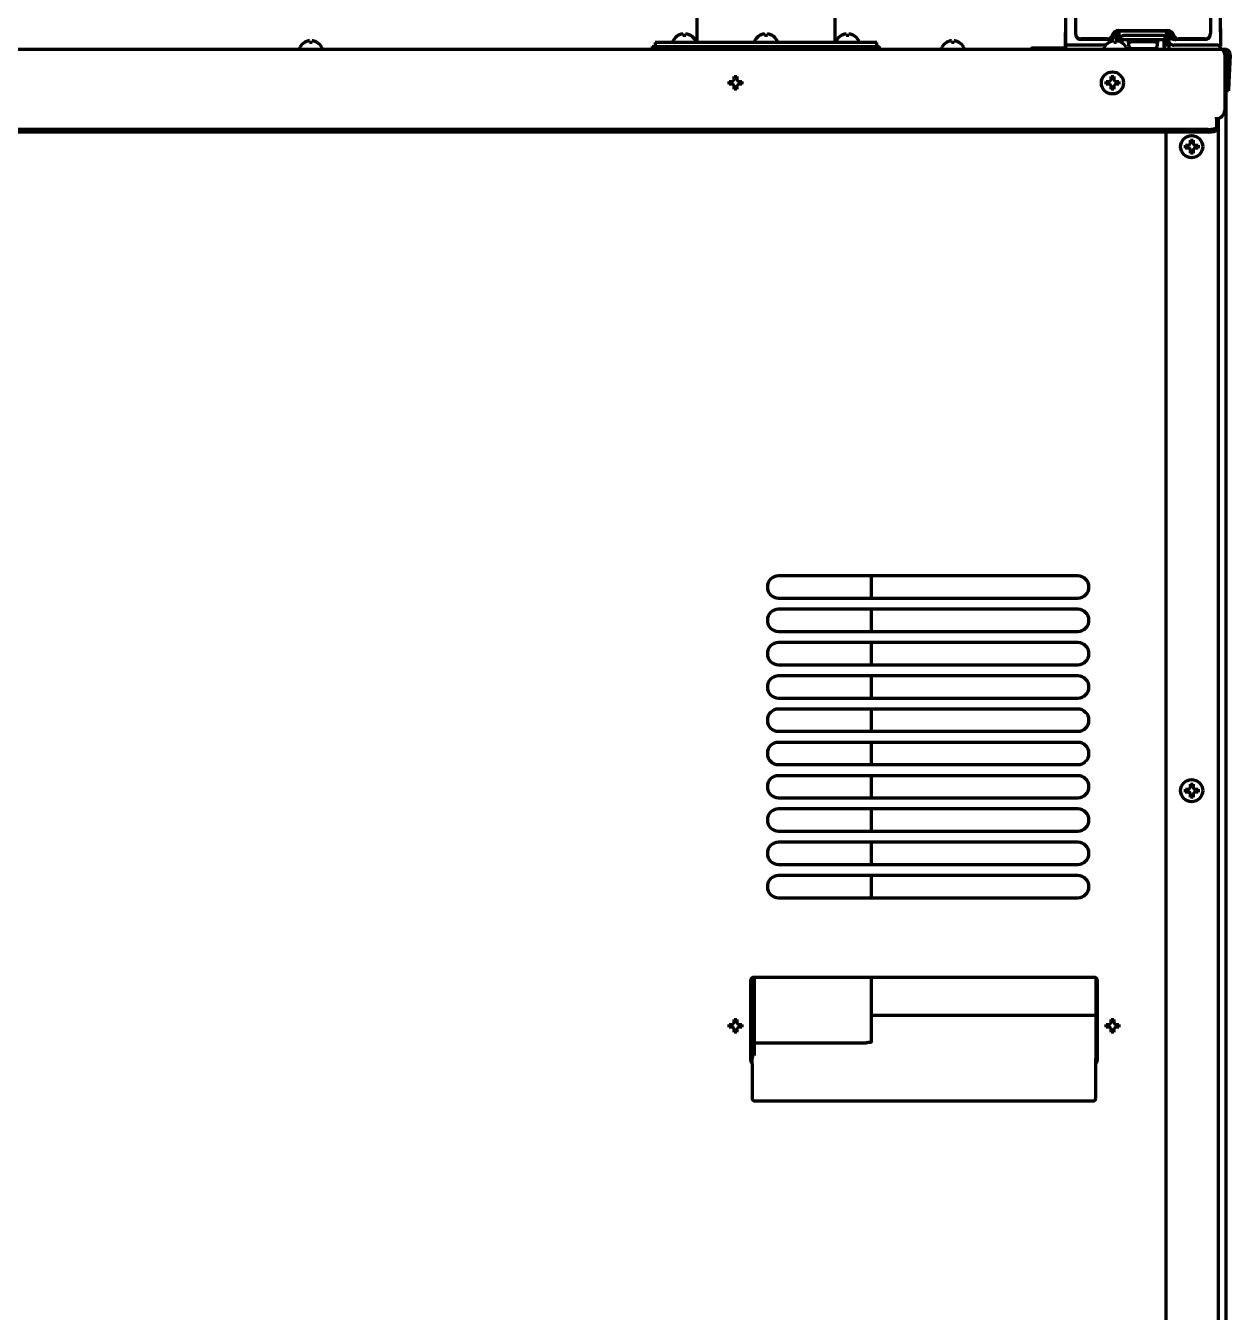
# Model space of a CAD drawing. Header units: inches. Extents: x -3055 to 7244, y 299 to 5591.
# Drawn here: x 6774.5 to 7209.1, y 3357.7 to 3821.6 of the extents above; entities that cross this region are included whole.
import ezdxf

# ---------------------------------------------------------------- set-up
doc = ezdxf.new("R2010")
doc.units = ezdxf.units.IN

msp = doc.modelspace()

# ---------------------------------------------------------------- linework, layer by layer
at = {"linetype": 'Continuous', "lineweight": 70}
for p, q in [((7016.57, 3838.22), (7016.57, 3815.62)), ((7066.57, 3815.62), (7066.57, 3838.22)), ((7149.57, 3814.62), (7150, 3839.35)), ((7153.2, 3839.12), (7153.2, 3818.87)), ((7201.95, 3839.12), (7201.95, 3818.87)), ((7205.14, 3839.35), (7205.57, 3814.62)), ((7009.83, 3818.07), (7009.83, 3818.1)), ((7014.43, 3818.1), (7014.43, 3818.07)), ((7039.27, 3818.07), (7039.27, 3818.1)), ((7043.87, 3818.1), (7043.87, 3818.07)), ((7068.72, 3818.07), (7068.72, 3818.1)), ((7073.32, 3818.1), (7073.32, 3818.07)), ((7149.57, 3820.62), (7149.57, 3819.55)), ((7149.57, 3819.55), (7149.57, 3815.7)), ((7168.14, 3816.12), (7168.14, 3818.8)), ((7168.82, 3819.87), (7186.32, 3819.87)), ((7169.02, 3817.09), (7169.02, 3819.33)), ((7170.75, 3819.62), (7169.45, 3819.62)), ((7184.56, 3819.62), (7170.75, 3819.62)), ((7184.4, 3818.12), (7170.75, 3818.12)), ((7171.91, 3819.87), (7171.94, 3819.62)), ((7183.23, 3819.87), (7183.21, 3819.62)), ((7185.7, 3819.62), (7184.56, 3819.62)), ((7186.12, 3817.1), (7186.12, 3819.33)), ((7187, 3815.62), (7187, 3818.8)), ((7205.57, 3819.55), (7205.57, 3815.7)), ((6873.37, 3813.72), (6873.37, 3813.52)), ((6875.07, 3815.57), (6875.07, 3815.6)), ((6879.67, 3815.6), (6879.67, 3815.57)), ((6881.37, 3813.52), (6881.37, 3813.72)), ((7000.57, 3814.12), (7082.57, 3814.12)), ((7000.57, 3814.12), (7000.57, 3813.12)), ((7081.57, 3815.62), (7001.57, 3815.62)), ((7001.57, 3815.62), (7001.57, 3814.12)), ((7008.13, 3816.22), (7008.13, 3816.02)), ((7016.13, 3816.02), (7016.13, 3816.22)), ((7037.57, 3816.22), (7037.57, 3816.02)), ((7045.57, 3816.02), (7045.57, 3816.22)), ((7067.02, 3816.22), (7067.02, 3816.02)), ((7075.02, 3816.02), (7075.02, 3816.22)), ((7081.57, 3814.12), (7081.57, 3815.62)), ((7082.57, 3813.12), (7082.57, 3814.12)), ((7104.97, 3813.72), (7104.97, 3813.52)), ((7106.67, 3815.57), (7106.67, 3815.6)), ((7111.27, 3815.6), (7111.27, 3815.57)), ((7112.97, 3813.52), (7112.97, 3813.72)), ((7137.62, 3813.63), (7137.37, 3813.38)), ((7147.37, 3813.38), (7137.37, 3813.38)), ((7137.37, 3813.38), (7137.37, 3813.12)), ((7137.62, 3813.63), (7149.71, 3813.63)), ((7149.92, 3813.38), (7147.37, 3813.38)), ((7149.57, 3814.64), (7149.57, 3814.63)), ((7150.57, 3814.62), (7149.57, 3814.62)), ((7149.58, 3814.11), (7149.57, 3814.62)), ((7164.12, 3814.62), (7150.57, 3814.62)), ((7154.57, 3816.97), (7154.57, 3816.82)), ((7154.57, 3816.82), (7154.59, 3816.74)), ((7164.76, 3816.87), (7155.2, 3816.87)), ((7165.57, 3816.62), (7155.27, 3816.62)), ((7163.57, 3813.72), (7163.57, 3813.52)), ((7165.27, 3815.57), (7165.27, 3815.6)), ((7168.6, 3816.4), (7168.44, 3816.13)), ((7169.1, 3816.62), (7170.59, 3816.62)), ((7169.87, 3815.6), (7169.87, 3815.57)), ((7170.04, 3815.63), (7170.07, 3816.62)), ((7170.59, 3816.62), (7184.54, 3816.62)), ((7171.57, 3813.52), (7171.57, 3813.72)), ((7172.25, 3816.62), (7172.29, 3816.29)), ((7172.33, 3815.87), (7172.29, 3816.29)), ((7172.45, 3814.8), (7172.33, 3815.87)), ((7172.33, 3815.87), (7173.34, 3815.87)), ((7172.5, 3814.27), (7172.45, 3814.8)), ((7181.81, 3815.87), (7173.34, 3815.87)), ((7173.5, 3813.37), (7181.65, 3813.37)), ((7181.81, 3815.87), (7182.81, 3815.87)), ((7182.7, 3814.8), (7182.64, 3814.27)), ((7182.81, 3815.87), (7182.7, 3814.8)), ((7182.86, 3816.29), (7182.81, 3815.87)), ((7182.89, 3816.62), (7182.86, 3816.29)), ((7184.54, 3816.62), (7186.05, 3816.62)), ((7185.07, 3816.62), (7185.16, 3814.09)), ((7187, 3815.62), (7186.57, 3816.36)), ((7187, 3814.11), (7187, 3815.62)), ((7204.57, 3814.62), (7188.73, 3814.62)), ((7199.88, 3816.62), (7189.57, 3816.62)), ((7199.95, 3816.87), (7190.39, 3816.87)), ((7200.56, 3816.74), (7200.57, 3816.82)), ((7200.57, 3816.82), (7200.57, 3816.97)), ((7204.57, 3814.62), (7205.57, 3814.62)), ((7205.57, 3814.62), (7205.56, 3814.11)), ((7205.57, 3814.62), (7205.57, 3814.64)), ((6317.07, 3813.12), (7206.07, 3813.12)), ((7206.07, 3813.12), (7207.07, 3813.12)), ((7207.07, 3811.12), (7207.07, 3791.12)), ((7207.57, 3810.02), (7207.07, 3810.02)), ((7208.07, 3811.07), (7207.55, 3801.17)), ((7207.57, 3801.55), (7207.57, 3810.02)), ((7209.07, 3811.02), (7208.55, 3801.12)), ((7028.27, 3801.02), (7028.27, 3801.52)), ((7028.27, 3800.52), (7028.27, 3801.02)), ((7032.87, 3801.52), (7032.87, 3801.02)), ((7032.87, 3801.02), (7032.87, 3800.52)), ((7164.27, 3801.02), (7164.27, 3801.52)), ((7164.27, 3800.52), (7164.27, 3801.02)), ((7168.87, 3801.52), (7168.87, 3801.02)), ((7168.87, 3801.02), (7168.87, 3800.52)), ((7207.4, 3798.18), (7207.55, 3801.17)), ((7208.55, 3801.12), (7208.39, 3798.12)), ((7208.39, 3798.12), (7207.4, 3798.18)), ((7207.57, 2146.62), (7207.57, 3798.15)), ((7204.07, 3788.62), (7204.09, 3788.62)), ((7204.07, 3788.62), (7204.07, 3787.66)), ((7204.07, 3787.66), (7204.07, 3785.02)), ((7204.09, 3788.12), (7204.09, 3788.62)), ((7204.77, 2487.22), (7204.77, 3788.2)), ((7201.07, 3784.24), (6322.07, 3784.24)), ((7201.07, 3783.28), (6322.07, 3783.28)), ((7185.87, 3783.27), (7185.87, 2485.22)), ((7204.07, 3785.02), (7204.07, 3784.05)), ((7192.87, 3778.02), (7192.87, 3778.52)), ((7192.87, 3777.52), (7192.87, 3778.02)), ((7197.47, 3778.52), (7197.47, 3778.02)), ((7197.47, 3778.02), (7197.47, 3777.52)), ((7154.07, 3623.22), (7046.07, 3623.22)), ((7079.57, 3623.22), (7079.57, 3615.22)), ((7046.07, 3615.22), (7154.07, 3615.22)), ((7154.07, 3611.22), (7046.07, 3611.22)), ((7079.57, 3611.22), (7079.57, 3603.22)), ((7046.07, 3603.22), (7154.07, 3603.22)), ((7154.07, 3599.22), (7046.07, 3599.22)), ((7079.57, 3599.22), (7079.57, 3591.22)), ((7046.07, 3591.22), (7154.07, 3591.22)), ((7154.07, 3587.22), (7046.07, 3587.22)), ((7079.57, 3587.22), (7079.57, 3579.22)), ((7046.07, 3579.22), (7154.07, 3579.22)), ((7154.07, 3575.22), (7046.07, 3575.22)), ((7079.57, 3575.22), (7079.57, 3567.22)), ((7046.07, 3567.22), (7154.07, 3567.22)), ((7154.07, 3563.22), (7046.07, 3563.22)), ((7079.57, 3563.22), (7079.57, 3555.22)), ((7046.07, 3555.22), (7154.07, 3555.22)), ((7154.07, 3551.22), (7046.07, 3551.22)), ((7079.57, 3551.22), (7079.57, 3543.22)), ((7192.87, 3545.82), (7192.87, 3546.32)), ((7192.87, 3545.32), (7192.87, 3545.82)), ((7197.47, 3546.32), (7197.47, 3545.82)), ((7197.47, 3545.82), (7197.47, 3545.32)), ((7046.07, 3543.22), (7154.07, 3543.22)), ((7154.07, 3539.22), (7046.07, 3539.22)), ((7079.57, 3539.22), (7079.57, 3531.22)), ((7046.07, 3531.22), (7154.07, 3531.22)), ((7154.07, 3527.22), (7046.07, 3527.22)), ((7079.57, 3527.22), (7079.57, 3519.22)), ((7046.07, 3519.22), (7154.07, 3519.22)), ((7154.07, 3515.22), (7046.07, 3515.22)), ((7079.57, 3515.22), (7079.57, 3507.22)), ((7046.07, 3507.22), (7154.07, 3507.22)), ((7036.07, 3448.47), (7036.07, 3477.47)), ((7036.57, 3478.34), (7036.57, 3451.37)), ((7036.57, 3478.34), (7036.57, 3449.67)), ((7160.07, 3478.47), (7037.07, 3478.47)), ((7037.37, 3478.48), (7037.37, 3451.37)), ((7079.57, 3478.48), (7079.57, 3455.11)), ((7160.57, 3478.34), (7160.57, 3449.67)), ((7161.07, 3477.47), (7161.07, 3448.47)), ((7028.27, 3461.02), (7028.27, 3461.52)), ((7028.27, 3460.52), (7028.27, 3461.02)), ((7032.87, 3461.52), (7032.87, 3461.02)), ((7032.87, 3461.02), (7032.87, 3460.52)), ((7160.57, 3464.8), (7079.57, 3464.8)), ((7164.27, 3461.02), (7164.27, 3461.52)), ((7164.27, 3460.52), (7164.27, 3461.02)), ((7168.87, 3461.52), (7168.87, 3461.02)), ((7168.87, 3461.02), (7168.87, 3460.52)), ((7037.37, 3451.37), (7037.37, 3450.37)), ((7038.37, 3454.94), (7077.77, 3454.94)), ((7036.17, 3447.78), (7036.55, 3448.15)), ((7036.27, 3447.88), (7036.57, 3448.18)), ((7036.57, 3450.37), (7037.37, 3450.37)), ((7036.57, 3449.66), (7036.57, 3449.23)), ((7036.57, 3447.33), (7036.57, 3449.23)), ((7036.57, 3447.33), (7036.57, 3434.95)), ((7160.57, 3449.66), (7160.57, 3449.23)), ((7160.57, 3447.33), (7160.57, 3449.23)), ((7160.88, 3447.88), (7160.57, 3448.18)), ((7160.57, 3434.95), (7160.57, 3447.33)), ((7160.97, 3447.78), (7160.6, 3448.15)), ((7036.57, 3434.92), (7036.57, 3434.95)), ((7037.57, 3433.95), (7159.57, 3433.95)), ((7037.57, 3433.92), (7159.57, 3433.92)), ((7160.57, 3434.92), (7160.57, 3434.95))]:
    msp.add_line(p, q, dxfattribs=at)
for centre in [(7166.57, 3801.02), (7195.17, 3778.02), (7195.17, 3545.82)]:
    msp.add_circle(centre, 4, dxfattribs=at)
for centre, radius, start, end in [((7012.33, 3814), 4.8, 121.3727, 149.6988), ((7011.93, 3814), 4.8, 30.3012, 58.6273), ((7041.77, 3814), 4.8, 121.3727, 149.6988), ((7041.37, 3814), 4.8, 30.3012, 58.6273), ((7071.22, 3814), 4.8, 121.3727, 149.6988), ((7070.82, 3814), 4.8, 30.3012, 58.6273), ((7155.2, 3818.87), 2, 180, 270), ((7155.27, 3818.62), 2, 192.2259, 270), ((7164.76, 3818.62), 1.75, 270, 342.8954), ((7168.82, 3817.37), 2.5, 90, 162.8954), ((7169.45, 3817.62), 2, 103.7837, 137.8423), ((7185.7, 3817.62), 2, 42.3075, 76.3195), ((7186.32, 3817.37), 2.5, 17.1046, 90), ((7190.39, 3818.62), 1.75, 197.1046, 270), ((7199.88, 3818.62), 2, 270, 347.7797), ((7199.95, 3818.87), 2, 270, 0), ((6873.77, 3813.72), 0.4, 149.6988, 180), ((6873.77, 3813.52), 0.4, 180, 270), ((6877.57, 3811.5), 4.8, 121.3727, 149.6988), ((6877.17, 3811.5), 4.8, 30.3012, 58.6273), ((6880.97, 3813.52), 0.4, 270, 0), ((6880.97, 3813.72), 0.4, 0, 30.3012), ((7008.53, 3816.22), 0.4, 149.6988, 180), ((7008.53, 3816.02), 0.4, 180, 270), ((7015.73, 3816.02), 0.4, 270, 0), ((7015.73, 3816.22), 0.4, 0, 30.3012), ((7037.97, 3816.22), 0.4, 149.6988, 180), ((7037.97, 3816.02), 0.4, 180, 270), ((7045.17, 3816.02), 0.4, 270, 0), ((7045.17, 3816.22), 0.4, 0, 30.3012), ((7067.42, 3816.22), 0.4, 149.6988, 180), ((7067.42, 3816.02), 0.4, 180, 270), ((7074.62, 3816.02), 0.4, 270, 0), ((7074.62, 3816.22), 0.4, 0, 30.3012), ((7105.37, 3813.72), 0.4, 149.6988, 180), ((7105.37, 3813.52), 0.4, 180, 270), ((7109.17, 3811.5), 4.8, 121.3727, 149.6988), ((7108.77, 3811.5), 4.8, 30.3012, 58.6273), ((7112.57, 3813.52), 0.4, 270, 0), ((7112.57, 3813.72), 0.4, 0, 30.3012), ((7150.58, 3814.12), 1, 181, 270), ((7163.97, 3813.72), 0.4, 149.6988, 180), ((7163.97, 3813.52), 0.4, 180, 270), ((7167.77, 3811.5), 4.8, 121.3727, 149.6988), ((7165.57, 3818.62), 2, 270, 292.0669), ((7167.37, 3811.5), 4.8, 30.3012, 58.6273), ((7171.17, 3813.52), 0.4, 270, 0), ((7171.17, 3813.72), 0.4, 0, 30.3012), ((7173.5, 3814.37), 1, 186, 270), ((7181.65, 3814.37), 1, 270, 354), ((7186.16, 3814.12), 1, 182, 270), ((7189.57, 3818.62), 2, 247.9466, 270), ((7204.56, 3814.12), 1, 270, 359), ((7207.07, 3811.12), 2, 357, 90), ((7207.07, 3811.12), 1, 357, 90), ((7205.57, 3810.02), 2, 0, 40.8291), ((7030.57, 3801.02), 2.25, 166.9613, 193.1119), ((7030.57, 3801.02), 2.25, 347.0512, 13.1175), ((7204.07, 3791.12), 3, 270.382, 0), ((7046.07, 3619.22), 4, 90, 270), ((7154.07, 3619.22), 4, 270, 90), ((7046.07, 3607.22), 4, 90, 270), ((7154.07, 3607.22), 4, 270, 90), ((7046.07, 3595.22), 4, 90, 270), ((7154.07, 3595.22), 4, 270, 90), ((7046.07, 3583.22), 4, 90, 270), ((7154.07, 3583.22), 4, 270, 90), ((7046.07, 3571.22), 4, 90, 270), ((7154.07, 3571.22), 4, 270, 90), ((7046.07, 3559.22), 4, 90, 270), ((7154.07, 3559.22), 4, 270, 90), ((7046.07, 3547.22), 4, 90, 270), ((7154.07, 3547.22), 4, 270, 90), ((7046.07, 3535.22), 4, 90, 270), ((7154.07, 3535.22), 4, 270, 90), ((7046.07, 3523.22), 4, 90, 270), ((7154.07, 3523.22), 4, 270, 90), ((7046.07, 3511.22), 4, 90, 270), ((7154.07, 3511.22), 4, 270, 90), ((7037.07, 3477.47), 1, 90, 180), ((7160.07, 3477.47), 1, 0, 90), ((7037.07, 3448.47), 1, 180, 239.9977), ((7160.07, 3448.47), 1, 299.9995, 0)]:
    msp.add_arc(centre, radius, start, end, dxfattribs=at)
for centre, major_axis, ratio, start_param, end_param in [((7168.15, 3818.8), (0.185, -0.168), 0.007352, 3.141576, 4.681335), ((7170.59, 1791.57), (0, 2026.55), 0.034938, 6.280908, 6.283124), ((7184.56, 1778.12), (0, 2040), 0.03488, 0.000319, 0.002246), ((7186.99, 3818.8), (-0.185, -0.168), 0.007441, 1.601874, 3.141609), ((7170.59, 1927.85), (2, 1892), 0.034873, 0.054023, 0.060475), ((7184.54, 1890.38), (-2.04, 1929.5), 0.034873, 6.222709, 6.229376), ((7188.57, 7875.5), (0, -4060.88), 0.017452, 6.261004, 6.285446), ((7201.07, 3785.02), (-3, 0), 0.258819, 1.570796, 3.141593), ((7201.07, 3784.05), (3, 0), 0.258819, 4.712389, 6.283185), ((7036.56, 3446.18), (0.01, 2), 0.083873, 0.008605, 0.147661), ((7160.58, 3446.18), (-0.01, 2), 0.083873, 6.135524, 6.27458), ((7037.57, 3434.95), (-1, 0), 0.999391, 0, 1.570796), ((7037.57, 3434.92), (1, 0), 0.999391, 3.141593, 4.712389), ((7159.57, 3434.95), (-1, 0), 0.999391, 1.570796, 3.141593), ((7159.57, 3434.92), (1, 0), 0.999391, 4.712389, 6.283185)]:
    msp.add_ellipse(centre, major_axis=major_axis, ratio=ratio, start_param=start_param, end_param=end_param, dxfattribs=at)
for points in [[(7011.13, 3818.62), (7011.07, 3818.61), (7010.97, 3818.58), (7010.8, 3818.52), (7010.65, 3818.47), (7010.49, 3818.41), (7010.34, 3818.34), (7010.18, 3818.27), (7010.02, 3818.18), (7009.89, 3818.11), (7009.83, 3818.07)], [(7011.63, 3818.62), (7011.6, 3818.62), (7011.55, 3818.63), (7011.48, 3818.63), (7011.41, 3818.64), (7011.34, 3818.64), (7011.27, 3818.63), (7011.2, 3818.63), (7011.15, 3818.62), (7011.13, 3818.62)], [(7012.63, 3818.07), (7012.46, 3818.09), (7012.13, 3818.11), (7011.79, 3818.09), (7011.63, 3818.07)], [(7013.13, 3818.62), (7013.1, 3818.62), (7013.06, 3818.63), (7012.99, 3818.63), (7012.91, 3818.64), (7012.84, 3818.64), (7012.77, 3818.63), (7012.7, 3818.63), (7012.65, 3818.62), (7012.63, 3818.62)], [(7012.63, 3818.62), (7012.63, 3818.61), (7012.63, 3818.58), (7012.63, 3818.52), (7012.63, 3818.47), (7012.63, 3818.41), (7012.63, 3818.34), (7012.63, 3818.27), (7012.63, 3818.18), (7012.63, 3818.11), (7012.63, 3818.07)], [(7040.57, 3818.62), (7040.52, 3818.61), (7040.41, 3818.58), (7040.25, 3818.52), (7040.09, 3818.47), (7039.93, 3818.41), (7039.78, 3818.34), (7039.63, 3818.27), (7039.46, 3818.18), (7039.34, 3818.11), (7039.27, 3818.07)], [(7041.07, 3818.62), (7041.05, 3818.62), (7041, 3818.63), (7040.92, 3818.63), (7040.85, 3818.64), (7040.78, 3818.64), (7040.71, 3818.63), (7040.64, 3818.63), (7040.6, 3818.62), (7040.57, 3818.62)], [(7042.07, 3818.07), (7041.91, 3818.09), (7041.57, 3818.11), (7041.24, 3818.09), (7041.07, 3818.07)], [(7042.57, 3818.62), (7042.55, 3818.62), (7042.5, 3818.63), (7042.43, 3818.63), (7042.36, 3818.64), (7042.29, 3818.64), (7042.22, 3818.63), (7042.14, 3818.63), (7042.1, 3818.62), (7042.07, 3818.62)], [(7042.07, 3818.62), (7042.07, 3818.61), (7042.07, 3818.58), (7042.07, 3818.52), (7042.07, 3818.47), (7042.07, 3818.41), (7042.07, 3818.34), (7042.07, 3818.27), (7042.07, 3818.18), (7042.07, 3818.11), (7042.07, 3818.07)], [(7070.02, 3818.62), (7069.96, 3818.61), (7069.86, 3818.58), (7069.69, 3818.52), (7069.54, 3818.47), (7069.38, 3818.41), (7069.23, 3818.34), (7069.07, 3818.27), (7068.91, 3818.18), (7068.78, 3818.11), (7068.72, 3818.07)], [(7070.52, 3818.62), (7070.49, 3818.62), (7070.44, 3818.63), (7070.37, 3818.63), (7070.3, 3818.64), (7070.23, 3818.64), (7070.16, 3818.63), (7070.09, 3818.63), (7070.04, 3818.62), (7070.02, 3818.62)], [(7071.52, 3818.07), (7071.35, 3818.09), (7071.02, 3818.11), (7070.68, 3818.09), (7070.52, 3818.07)], [(7072.02, 3818.62), (7071.99, 3818.62), (7071.95, 3818.63), (7071.88, 3818.63), (7071.8, 3818.64), (7071.73, 3818.64), (7071.66, 3818.63), (7071.59, 3818.63), (7071.54, 3818.62), (7071.52, 3818.62)], [(7071.52, 3818.62), (7071.52, 3818.61), (7071.52, 3818.58), (7071.52, 3818.52), (7071.52, 3818.47), (7071.52, 3818.41), (7071.52, 3818.34), (7071.52, 3818.27), (7071.52, 3818.18), (7071.52, 3818.11), (7071.52, 3818.07)], [(7169.45, 3819.62), (7169.37, 3819.62), (7169.21, 3819.61), (7169.05, 3819.59), (7168.97, 3819.57)], [(7186.17, 3819.57), (7186.1, 3819.59), (7185.94, 3819.61), (7185.78, 3819.62), (7185.7, 3819.62)], [(6876.37, 3816.12), (6876.32, 3816.11), (6876.21, 3816.08), (6876.05, 3816.02), (6875.89, 3815.97), (6875.73, 3815.91), (6875.58, 3815.84), (6875.43, 3815.77), (6875.26, 3815.68), (6875.14, 3815.61), (6875.07, 3815.57)], [(6876.87, 3816.12), (6876.85, 3816.12), (6876.8, 3816.13), (6876.72, 3816.13), (6876.65, 3816.14), (6876.58, 3816.14), (6876.51, 3816.13), (6876.44, 3816.13), (6876.4, 3816.12), (6876.37, 3816.12)], [(6877.87, 3815.57), (6877.71, 3815.59), (6877.37, 3815.61), (6877.04, 3815.59), (6876.87, 3815.57)], [(6878.37, 3816.12), (6878.35, 3816.12), (6878.3, 3816.13), (6878.23, 3816.13), (6878.16, 3816.14), (6878.09, 3816.14), (6878.02, 3816.13), (6877.94, 3816.13), (6877.9, 3816.12), (6877.87, 3816.12)], [(6877.87, 3816.12), (6877.87, 3816.11), (6877.87, 3816.08), (6877.87, 3816.02), (6877.87, 3815.97), (6877.87, 3815.91), (6877.87, 3815.84), (6877.87, 3815.77), (6877.87, 3815.68), (6877.87, 3815.61), (6877.87, 3815.57)], [(7107.97, 3816.12), (7107.92, 3816.11), (7107.81, 3816.08), (7107.65, 3816.02), (7107.49, 3815.97), (7107.33, 3815.91), (7107.18, 3815.84), (7107.03, 3815.77), (7106.86, 3815.68), (7106.74, 3815.61), (7106.67, 3815.57)], [(7108.47, 3816.12), (7108.45, 3816.12), (7108.4, 3816.13), (7108.32, 3816.13), (7108.25, 3816.14), (7108.18, 3816.14), (7108.11, 3816.13), (7108.04, 3816.13), (7108, 3816.12), (7107.97, 3816.12)], [(7109.47, 3815.57), (7109.31, 3815.59), (7108.97, 3815.61), (7108.64, 3815.59), (7108.47, 3815.57)], [(7109.97, 3816.12), (7109.95, 3816.12), (7109.9, 3816.13), (7109.83, 3816.13), (7109.76, 3816.14), (7109.69, 3816.14), (7109.62, 3816.13), (7109.54, 3816.13), (7109.5, 3816.12), (7109.47, 3816.12)], [(7109.47, 3816.12), (7109.47, 3816.11), (7109.47, 3816.08), (7109.47, 3816.02), (7109.47, 3815.97), (7109.47, 3815.91), (7109.47, 3815.84), (7109.47, 3815.77), (7109.47, 3815.68), (7109.47, 3815.61), (7109.47, 3815.57)], [(7166.57, 3816.12), (7166.52, 3816.11), (7166.41, 3816.08), (7166.25, 3816.02), (7166.09, 3815.97), (7165.93, 3815.91), (7165.78, 3815.84), (7165.63, 3815.77), (7165.46, 3815.68), (7165.34, 3815.61), (7165.27, 3815.57)], [(7167.07, 3816.12), (7167.05, 3816.12), (7167, 3816.13), (7166.92, 3816.13), (7166.85, 3816.14), (7166.78, 3816.14), (7166.71, 3816.13), (7166.64, 3816.13), (7166.6, 3816.12), (7166.57, 3816.12)], [(7168.07, 3815.57), (7167.91, 3815.59), (7167.57, 3815.61), (7167.24, 3815.59), (7167.07, 3815.57)], [(7168.57, 3816.12), (7168.55, 3816.12), (7168.5, 3816.13), (7168.43, 3816.13), (7168.36, 3816.14), (7168.29, 3816.14), (7168.22, 3816.13), (7168.14, 3816.13), (7168.1, 3816.12), (7168.07, 3816.12)], [(7168.07, 3816.12), (7168.07, 3816.11), (7168.07, 3816.08), (7168.07, 3816.02), (7168.07, 3815.97), (7168.07, 3815.91), (7168.07, 3815.84), (7168.07, 3815.77), (7168.07, 3815.68), (7168.07, 3815.61), (7168.07, 3815.57)], [(7186.13, 3814.11), (7186.28, 3814.86), (7186.42, 3815.61), (7186.57, 3816.36)], [(7206.07, 3813.12), (7206.1, 3813.12), (7206.14, 3813.12), (7206.21, 3813.08), (7206.27, 3813.03), (7206.34, 3812.95), (7206.41, 3812.86), (7206.47, 3812.74), (7206.54, 3812.61), (7206.61, 3812.46), (7206.67, 3812.3), (7206.74, 3812.13), (7206.81, 3811.94), (7206.87, 3811.74), (7206.94, 3811.54), (7207.01, 3811.33), (7207.05, 3811.19), (7207.07, 3811.12)], [(7029.57, 3800.52), (7029.52, 3800.52), (7029.41, 3800.52), (7029.25, 3800.52), (7029.09, 3800.52), (7028.93, 3800.52), (7028.78, 3800.52), (7028.63, 3800.52), (7028.46, 3800.52), (7028.34, 3800.52), (7028.27, 3800.52)], [(7029.57, 3801.52), (7029.6, 3801.55), (7029.64, 3801.59), (7029.72, 3801.67), (7029.79, 3801.74), (7029.86, 3801.81), (7029.93, 3801.88), (7030, 3801.95), (7030.05, 3802), (7030.07, 3802.02)], [(7030.07, 3800.02), (7030.05, 3800.05), (7030, 3800.1), (7029.92, 3800.17), (7029.85, 3800.25), (7029.78, 3800.32), (7029.71, 3800.39), (7029.64, 3800.45), (7029.6, 3800.5), (7029.57, 3800.52)], [(7030.07, 3802.02), (7030.07, 3802.08), (7030.07, 3802.19), (7030.07, 3802.35), (7030.07, 3802.51), (7030.07, 3802.66), (7030.07, 3802.81), (7030.07, 3802.97), (7030.07, 3803.14), (7030.07, 3803.26), (7030.07, 3803.32)], [(7030.07, 3803.32), (7030.24, 3803.32), (7030.57, 3803.32), (7030.91, 3803.32), (7031.07, 3803.32)], [(7031.07, 3802.02), (7031.1, 3802), (7031.15, 3801.95), (7031.22, 3801.87), (7031.3, 3801.8), (7031.37, 3801.73), (7031.44, 3801.66), (7031.5, 3801.59), (7031.55, 3801.55), (7031.57, 3801.52)], [(7031.57, 3800.52), (7031.55, 3800.5), (7031.5, 3800.45), (7031.43, 3800.38), (7031.36, 3800.31), (7031.29, 3800.24), (7031.22, 3800.17), (7031.14, 3800.09), (7031.1, 3800.05), (7031.07, 3800.02)], [(7031.07, 3800.02), (7031.07, 3799.97), (7031.07, 3799.86), (7031.07, 3799.7), (7031.07, 3799.54), (7031.07, 3799.39), (7031.07, 3799.23), (7031.07, 3799.08), (7031.07, 3798.91), (7031.07, 3798.79), (7031.07, 3798.72)], [(7031.57, 3801.52), (7031.63, 3801.52), (7031.74, 3801.52), (7031.9, 3801.52), (7032.06, 3801.52), (7032.21, 3801.52), (7032.36, 3801.52), (7032.52, 3801.52), (7032.69, 3801.52), (7032.81, 3801.52), (7032.87, 3801.52)], [(7165.57, 3800.52), (7165.52, 3800.52), (7165.41, 3800.52), (7165.25, 3800.52), (7165.09, 3800.52), (7164.93, 3800.52), (7164.78, 3800.52), (7164.63, 3800.52), (7164.46, 3800.52), (7164.34, 3800.52), (7164.27, 3800.52)], [(7165.57, 3801.52), (7165.6, 3801.55), (7165.64, 3801.59), (7165.72, 3801.67), (7165.79, 3801.74), (7165.86, 3801.81), (7165.93, 3801.88), (7166, 3801.95), (7166.05, 3802), (7166.07, 3802.02)], [(7166.07, 3800.02), (7166.05, 3800.05), (7166, 3800.1), (7165.92, 3800.17), (7165.85, 3800.25), (7165.78, 3800.32), (7165.71, 3800.39), (7165.64, 3800.45), (7165.6, 3800.5), (7165.57, 3800.52)], [(7166.07, 3802.02), (7166.07, 3802.08), (7166.07, 3802.19), (7166.07, 3802.35), (7166.07, 3802.51), (7166.07, 3802.66), (7166.07, 3802.81), (7166.07, 3802.97), (7166.07, 3803.14), (7166.07, 3803.26), (7166.07, 3803.32)], [(7166.07, 3803.32), (7166.24, 3803.32), (7166.57, 3803.32), (7166.91, 3803.32), (7167.07, 3803.32)], [(7167.07, 3802.02), (7167.1, 3802), (7167.15, 3801.95), (7167.22, 3801.87), (7167.3, 3801.8), (7167.37, 3801.73), (7167.44, 3801.66), (7167.5, 3801.59), (7167.55, 3801.55), (7167.57, 3801.52)], [(7167.57, 3800.52), (7167.55, 3800.5), (7167.5, 3800.45), (7167.43, 3800.38), (7167.36, 3800.31), (7167.29, 3800.24), (7167.22, 3800.17), (7167.14, 3800.09), (7167.1, 3800.05), (7167.07, 3800.02)], [(7167.07, 3800.02), (7167.07, 3799.97), (7167.07, 3799.86), (7167.07, 3799.7), (7167.07, 3799.54), (7167.07, 3799.39), (7167.07, 3799.23), (7167.07, 3799.08), (7167.07, 3798.91), (7167.07, 3798.79), (7167.07, 3798.72)], [(7167.57, 3801.52), (7167.63, 3801.52), (7167.74, 3801.52), (7167.9, 3801.52), (7168.06, 3801.52), (7168.21, 3801.52), (7168.36, 3801.52), (7168.52, 3801.52), (7168.69, 3801.52), (7168.81, 3801.52), (7168.87, 3801.52)], [(7031.07, 3798.72), (7030.91, 3798.72), (7030.57, 3798.72), (7030.24, 3798.72), (7030.07, 3798.72)], [(7167.07, 3798.72), (7166.91, 3798.72), (7166.57, 3798.72), (7166.24, 3798.72), (7166.07, 3798.72)], [(7194.17, 3777.52), (7194.12, 3777.52), (7194.01, 3777.52), (7193.85, 3777.52), (7193.69, 3777.52), (7193.53, 3777.52), (7193.38, 3777.52), (7193.23, 3777.52), (7193.06, 3777.52), (7192.94, 3777.52), (7192.87, 3777.52)], [(7194.17, 3778.52), (7194.2, 3778.55), (7194.24, 3778.59), (7194.32, 3778.67), (7194.39, 3778.74), (7194.46, 3778.81), (7194.53, 3778.88), (7194.6, 3778.95), (7194.65, 3779), (7194.67, 3779.02)], [(7194.67, 3777.02), (7194.65, 3777.05), (7194.6, 3777.1), (7194.52, 3777.17), (7194.45, 3777.25), (7194.38, 3777.32), (7194.31, 3777.39), (7194.24, 3777.45), (7194.2, 3777.5), (7194.17, 3777.52)], [(7194.67, 3779.02), (7194.67, 3779.08), (7194.67, 3779.19), (7194.67, 3779.35), (7194.67, 3779.51), (7194.67, 3779.66), (7194.67, 3779.81), (7194.67, 3779.97), (7194.67, 3780.14), (7194.67, 3780.26), (7194.67, 3780.32)], [(7194.67, 3780.32), (7194.84, 3780.32), (7195.17, 3780.32), (7195.51, 3780.32), (7195.67, 3780.32)], [(7195.67, 3779.02), (7195.7, 3779), (7195.75, 3778.95), (7195.82, 3778.87), (7195.9, 3778.8), (7195.97, 3778.73), (7196.04, 3778.66), (7196.1, 3778.59), (7196.15, 3778.55), (7196.17, 3778.52)], [(7196.17, 3777.52), (7196.15, 3777.5), (7196.1, 3777.45), (7196.03, 3777.38), (7195.96, 3777.31), (7195.89, 3777.24), (7195.82, 3777.17), (7195.74, 3777.09), (7195.7, 3777.05), (7195.67, 3777.02)], [(7195.67, 3777.02), (7195.67, 3776.97), (7195.67, 3776.86), (7195.67, 3776.7), (7195.67, 3776.54), (7195.67, 3776.39), (7195.67, 3776.23), (7195.67, 3776.08), (7195.67, 3775.91), (7195.67, 3775.79), (7195.67, 3775.72)], [(7196.17, 3778.52), (7196.23, 3778.52), (7196.34, 3778.52), (7196.5, 3778.52), (7196.66, 3778.52), (7196.81, 3778.52), (7196.96, 3778.52), (7197.12, 3778.52), (7197.29, 3778.52), (7197.41, 3778.52), (7197.47, 3778.52)], [(7195.67, 3775.72), (7195.51, 3775.72), (7195.17, 3775.72), (7194.84, 3775.72), (7194.67, 3775.72)], [(7194.17, 3545.32), (7194.12, 3545.32), (7194.01, 3545.32), (7193.85, 3545.32), (7193.69, 3545.32), (7193.53, 3545.32), (7193.38, 3545.32), (7193.23, 3545.32), (7193.06, 3545.32), (7192.94, 3545.32), (7192.87, 3545.32)], [(7194.17, 3546.32), (7194.2, 3546.35), (7194.24, 3546.39), (7194.32, 3546.47), (7194.39, 3546.54), (7194.46, 3546.61), (7194.53, 3546.68), (7194.6, 3546.75), (7194.65, 3546.8), (7194.67, 3546.82)], [(7194.67, 3544.82), (7194.65, 3544.85), (7194.6, 3544.9), (7194.52, 3544.97), (7194.45, 3545.05), (7194.38, 3545.12), (7194.31, 3545.19), (7194.24, 3545.25), (7194.2, 3545.3), (7194.17, 3545.32)], [(7194.67, 3546.82), (7194.67, 3546.88), (7194.67, 3546.99), (7194.67, 3547.15), (7194.67, 3547.31), (7194.67, 3547.46), (7194.67, 3547.61), (7194.67, 3547.77), (7194.67, 3547.94), (7194.67, 3548.06), (7194.67, 3548.12)], [(7194.67, 3548.12), (7194.84, 3548.12), (7195.17, 3548.12), (7195.51, 3548.12), (7195.67, 3548.12)], [(7195.67, 3546.82), (7195.7, 3546.8), (7195.75, 3546.75), (7195.82, 3546.67), (7195.9, 3546.6), (7195.97, 3546.53), (7196.04, 3546.46), (7196.1, 3546.39), (7196.15, 3546.35), (7196.17, 3546.32)], [(7196.17, 3545.32), (7196.15, 3545.3), (7196.1, 3545.25), (7196.03, 3545.18), (7195.96, 3545.11), (7195.89, 3545.04), (7195.82, 3544.97), (7195.74, 3544.89), (7195.7, 3544.85), (7195.67, 3544.82)], [(7195.67, 3544.82), (7195.67, 3544.77), (7195.67, 3544.66), (7195.67, 3544.5), (7195.67, 3544.34), (7195.67, 3544.19), (7195.67, 3544.03), (7195.67, 3543.88), (7195.67, 3543.71), (7195.67, 3543.59), (7195.67, 3543.52)], [(7196.17, 3546.32), (7196.23, 3546.32), (7196.34, 3546.32), (7196.5, 3546.32), (7196.66, 3546.32), (7196.81, 3546.32), (7196.96, 3546.32), (7197.12, 3546.32), (7197.29, 3546.32), (7197.41, 3546.32), (7197.47, 3546.32)], [(7195.67, 3543.52), (7195.51, 3543.52), (7195.17, 3543.52), (7194.84, 3543.52), (7194.67, 3543.52)], [(7029.57, 3461.52), (7029.6, 3461.55), (7029.64, 3461.59), (7029.72, 3461.67), (7029.79, 3461.74), (7029.86, 3461.81), (7029.93, 3461.88), (7030, 3461.95), (7030.05, 3462), (7030.07, 3462.02)], [(7030.07, 3462.02), (7030.07, 3462.08), (7030.07, 3462.19), (7030.07, 3462.35), (7030.07, 3462.51), (7030.07, 3462.66), (7030.07, 3462.81), (7030.07, 3462.97), (7030.07, 3463.14), (7030.07, 3463.26), (7030.07, 3463.32)], [(7030.07, 3463.32), (7030.24, 3463.32), (7030.57, 3463.32), (7030.91, 3463.32), (7031.07, 3463.32)], [(7031.07, 3462.02), (7031.1, 3462), (7031.15, 3461.95), (7031.22, 3461.87), (7031.3, 3461.8), (7031.37, 3461.73), (7031.44, 3461.66), (7031.5, 3461.59), (7031.55, 3461.55), (7031.57, 3461.52)], [(7031.57, 3461.52), (7031.63, 3461.52), (7031.74, 3461.52), (7031.9, 3461.52), (7032.06, 3461.52), (7032.21, 3461.52), (7032.36, 3461.52), (7032.52, 3461.52), (7032.69, 3461.52), (7032.81, 3461.52), (7032.87, 3461.52)], [(7165.57, 3461.52), (7165.6, 3461.55), (7165.64, 3461.59), (7165.72, 3461.67), (7165.79, 3461.74), (7165.86, 3461.81), (7165.93, 3461.88), (7166, 3461.95), (7166.05, 3462), (7166.07, 3462.02)], [(7166.07, 3462.02), (7166.07, 3462.08), (7166.07, 3462.19), (7166.07, 3462.35), (7166.07, 3462.51), (7166.07, 3462.66), (7166.07, 3462.81), (7166.07, 3462.97), (7166.07, 3463.14), (7166.07, 3463.26), (7166.07, 3463.32)], [(7166.07, 3463.32), (7166.24, 3463.32), (7166.57, 3463.32), (7166.91, 3463.32), (7167.07, 3463.32)], [(7167.07, 3462.02), (7167.1, 3462), (7167.15, 3461.95), (7167.22, 3461.87), (7167.3, 3461.8), (7167.37, 3461.73), (7167.44, 3461.66), (7167.5, 3461.59), (7167.55, 3461.55), (7167.57, 3461.52)], [(7167.57, 3461.52), (7167.63, 3461.52), (7167.74, 3461.52), (7167.9, 3461.52), (7168.06, 3461.52), (7168.21, 3461.52), (7168.36, 3461.52), (7168.52, 3461.52), (7168.69, 3461.52), (7168.81, 3461.52), (7168.87, 3461.52)], [(7029.57, 3460.52), (7029.52, 3460.52), (7029.41, 3460.52), (7029.25, 3460.52), (7029.09, 3460.52), (7028.93, 3460.52), (7028.78, 3460.52), (7028.63, 3460.52), (7028.46, 3460.52), (7028.34, 3460.52), (7028.27, 3460.52)], [(7030.07, 3460.02), (7030.05, 3460.05), (7030, 3460.1), (7029.92, 3460.17), (7029.85, 3460.25), (7029.78, 3460.32), (7029.71, 3460.39), (7029.64, 3460.45), (7029.6, 3460.5), (7029.57, 3460.52)], [(7031.07, 3458.72), (7030.91, 3458.72), (7030.57, 3458.72), (7030.24, 3458.72), (7030.07, 3458.72)], [(7031.57, 3460.52), (7031.55, 3460.5), (7031.5, 3460.45), (7031.43, 3460.38), (7031.36, 3460.31), (7031.29, 3460.24), (7031.22, 3460.17), (7031.14, 3460.09), (7031.1, 3460.05), (7031.07, 3460.02)], [(7031.07, 3460.02), (7031.07, 3459.97), (7031.07, 3459.86), (7031.07, 3459.7), (7031.07, 3459.54), (7031.07, 3459.39), (7031.07, 3459.23), (7031.07, 3459.08), (7031.07, 3458.91), (7031.07, 3458.79), (7031.07, 3458.72)], [(7165.57, 3460.52), (7165.52, 3460.52), (7165.41, 3460.52), (7165.25, 3460.52), (7165.09, 3460.52), (7164.93, 3460.52), (7164.78, 3460.52), (7164.63, 3460.52), (7164.46, 3460.52), (7164.34, 3460.52), (7164.27, 3460.52)], [(7166.07, 3460.02), (7166.05, 3460.05), (7166, 3460.1), (7165.92, 3460.17), (7165.85, 3460.25), (7165.78, 3460.32), (7165.71, 3460.39), (7165.64, 3460.45), (7165.6, 3460.5), (7165.57, 3460.52)], [(7167.07, 3458.72), (7166.91, 3458.72), (7166.57, 3458.72), (7166.24, 3458.72), (7166.07, 3458.72)], [(7167.57, 3460.52), (7167.55, 3460.5), (7167.5, 3460.45), (7167.43, 3460.38), (7167.36, 3460.31), (7167.29, 3460.24), (7167.22, 3460.17), (7167.14, 3460.09), (7167.1, 3460.05), (7167.07, 3460.02)], [(7167.07, 3460.02), (7167.07, 3459.97), (7167.07, 3459.86), (7167.07, 3459.7), (7167.07, 3459.54), (7167.07, 3459.39), (7167.07, 3459.23), (7167.07, 3459.08), (7167.07, 3458.91), (7167.07, 3458.79), (7167.07, 3458.72)], [(7079.57, 3455.11), (7079.57, 3455.11), (7079.57, 3455.1), (7079.56, 3455.09), (7079.54, 3455.08), (7079.51, 3455.07), (7079.48, 3455.06), (7079.43, 3455.04), (7079.39, 3455.03), (7079.33, 3455.02), (7079.27, 3455.01), (7079.2, 3455), (7079.12, 3455), (7079.04, 3454.99), (7078.95, 3454.98), (7078.86, 3454.97), (7078.77, 3454.97), (7078.67, 3454.96), (7078.56, 3454.95), (7078.46, 3454.95), (7078.35, 3454.95), (7078.24, 3454.94), (7078.12, 3454.94), (7078.01, 3454.94), (7077.89, 3454.94), (7077.81, 3454.94), (7077.77, 3454.94)], [(7036.55, 3448.16), (7036.55, 3448.16), (7036.55, 3448.16), (7036.55, 3448.15)], [(7160.59, 3448.16), (7160.6, 3448.16), (7160.6, 3448.16), (7160.6, 3448.15)]]:
    msp.add_open_spline(points, degree=3, dxfattribs=at)
for points, knots in [([(7011.63, 3818.07), (7011.63, 3818.19), (7011.63, 3818.3), (7011.63, 3818.44), (7011.63, 3818.48), (7011.63, 3818.56), (7011.63, 3818.59), (7011.63, 3818.62)], [0, 0, 0, 0, 0.5, 0.5, 0.75, 0.75, 1, 1, 1, 1]), ([(7014.43, 3818.07), (7014.23, 3818.19), (7014.02, 3818.3), (7013.69, 3818.44), (7013.58, 3818.48), (7013.36, 3818.56), (7013.24, 3818.59), (7013.13, 3818.62)], [0, 0, 0, 0, 0.5, 0.5, 0.75, 0.75, 1, 1, 1, 1]), ([(7041.07, 3818.07), (7041.07, 3818.19), (7041.07, 3818.3), (7041.07, 3818.44), (7041.07, 3818.48), (7041.07, 3818.56), (7041.07, 3818.59), (7041.07, 3818.62)], [0, 0, 0, 0, 0.5, 0.5, 0.75, 0.75, 1, 1, 1, 1]), ([(7043.87, 3818.07), (7043.67, 3818.19), (7043.46, 3818.3), (7043.14, 3818.44), (7043.03, 3818.48), (7042.8, 3818.56), (7042.69, 3818.59), (7042.57, 3818.62)], [0, 0, 0, 0, 0.5, 0.5, 0.75, 0.75, 1, 1, 1, 1]), ([(7070.52, 3818.07), (7070.52, 3818.19), (7070.52, 3818.3), (7070.52, 3818.44), (7070.52, 3818.48), (7070.52, 3818.56), (7070.52, 3818.59), (7070.52, 3818.62)], [0, 0, 0, 0, 0.5, 0.5, 0.75, 0.75, 1, 1, 1, 1]), ([(7073.32, 3818.07), (7073.12, 3818.19), (7072.91, 3818.3), (7072.58, 3818.44), (7072.47, 3818.48), (7072.25, 3818.56), (7072.13, 3818.59), (7072.02, 3818.62)], [0, 0, 0, 0, 0.5, 0.5, 0.75, 0.75, 1, 1, 1, 1]), ([(7167.51, 3818.12), (7167.49, 3818.05), (7167.47, 3817.97), (7167.41, 3817.83), (7167.38, 3817.76), (7167.32, 3817.66), (7167.3, 3817.61), (7167.26, 3817.56), (7167.24, 3817.52), (7167.23, 3817.51), (7167.18, 3817.43), (7167.08, 3817.3), (7166.97, 3817.19), (7166.89, 3817.11), (7166.86, 3817.09), (7166.8, 3817.04), (7166.77, 3817.02), (7166.67, 3816.95), (7166.54, 3816.87), (7166.4, 3816.8), (7166.32, 3816.77)], [0, 0, 0, 0, 0.125, 0.125, 0.25, 0.25, 0.3125, 0.34375, 0.34375, 0.375, 0.375, 0.5, 0.625, 0.625, 0.6875, 0.6875, 0.75, 0.75, 0.875, 1, 1, 1, 1]), ([(7167.96, 3818.97), (7167.91, 3818.91), (7167.86, 3818.84), (7167.77, 3818.71), (7167.72, 3818.64), (7167.67, 3818.54), (7167.65, 3818.5), (7167.62, 3818.43), (7167.6, 3818.39), (7167.55, 3818.28), (7167.53, 3818.2), (7167.51, 3818.12)], [0, 0, 0, 0, 0.25, 0.25, 0.5, 0.5, 0.625, 0.625, 0.75, 0.75, 1, 1, 1, 1]), ([(7169.02, 3819.33), (7169.02, 3819.34), (7169.01, 3819.36), (7169.01, 3819.38), (7169.01, 3819.39), (7169, 3819.4), (7169, 3819.41), (7169, 3819.43), (7168.99, 3819.45), (7168.99, 3819.47), (7168.99, 3819.48), (7168.98, 3819.51), (7168.98, 3819.52), (7168.98, 3819.53), (7168.97, 3819.53), (7168.97, 3819.54), (7168.97, 3819.54), (7168.97, 3819.55), (7168.97, 3819.56), (7168.97, 3819.56), (7168.97, 3819.57), (7168.97, 3819.57)], [0, 0, 0, 0, 0.125, 0.125, 0.1875, 0.1875, 0.25, 0.25, 0.375, 0.375, 0.5, 0.5, 0.625, 0.625, 0.6875, 0.6875, 0.75, 0.75, 0.875, 0.875, 1, 1, 1, 1]), ([(7169.02, 3817.09), (7169.05, 3817.13), (7169.07, 3817.16), (7169.12, 3817.22), (7169.15, 3817.25), (7169.23, 3817.35), (7169.28, 3817.41), (7169.39, 3817.52), (7169.45, 3817.58), (7169.57, 3817.69), (7169.63, 3817.74), (7169.71, 3817.8), (7169.73, 3817.81), (7169.76, 3817.84), (7169.78, 3817.85), (7169.83, 3817.88), (7169.86, 3817.9), (7169.97, 3817.96), (7170.04, 3818), (7170.13, 3818.04), (7170.15, 3818.04), (7170.19, 3818.06), (7170.21, 3818.06), (7170.27, 3818.08), (7170.31, 3818.09), (7170.43, 3818.12), (7170.51, 3818.12), (7170.59, 3818.12)], [0, 0, 0, 0, 0.0625, 0.0625, 0.125, 0.125, 0.25, 0.25, 0.375, 0.375, 0.5, 0.5, 0.53125, 0.53125, 0.5625, 0.5625, 0.625, 0.625, 0.75, 0.75, 0.78125, 0.78125, 0.8125, 0.8125, 0.875, 0.875, 1, 1, 1, 1]), ([(7186.12, 3817.1), (7186.1, 3817.13), (7186.07, 3817.16), (7186.02, 3817.22), (7185.99, 3817.26), (7185.91, 3817.35), (7185.86, 3817.41), (7185.75, 3817.53), (7185.69, 3817.58), (7185.57, 3817.69), (7185.51, 3817.74), (7185.42, 3817.8), (7185.41, 3817.82), (7185.37, 3817.84), (7185.36, 3817.85), (7185.31, 3817.88), (7185.27, 3817.91), (7185.16, 3817.97), (7185.09, 3818), (7185, 3818.04), (7184.98, 3818.05), (7184.94, 3818.06), (7184.92, 3818.07), (7184.86, 3818.08), (7184.82, 3818.09), (7184.7, 3818.12), (7184.62, 3818.12), (7184.54, 3818.12)], [0, 0, 0, 0, 0.0625, 0.0625, 0.125, 0.125, 0.25, 0.25, 0.375, 0.375, 0.5, 0.5, 0.53125, 0.53125, 0.5625, 0.5625, 0.625, 0.625, 0.75, 0.75, 0.78125, 0.78125, 0.8125, 0.8125, 0.875, 0.875, 1, 1, 1, 1]), ([(7186.12, 3819.33), (7186.12, 3819.34), (7186.13, 3819.36), (7186.13, 3819.38), (7186.14, 3819.39), (7186.14, 3819.4), (7186.14, 3819.41), (7186.15, 3819.43), (7186.15, 3819.45), (7186.15, 3819.47), (7186.16, 3819.49), (7186.16, 3819.51), (7186.16, 3819.52), (7186.17, 3819.53), (7186.17, 3819.53), (7186.17, 3819.54), (7186.17, 3819.55), (7186.17, 3819.55), (7186.17, 3819.56), (7186.17, 3819.57), (7186.17, 3819.57), (7186.17, 3819.57)], [0, 0, 0, 0, 0.125, 0.125, 0.1875, 0.1875, 0.25, 0.25, 0.375, 0.375, 0.5, 0.5, 0.625, 0.625, 0.6875, 0.6875, 0.75, 0.75, 0.875, 0.875, 1, 1, 1, 1]), ([(7187.64, 3818.12), (7187.62, 3818.2), (7187.59, 3818.28), (7187.53, 3818.43), (7187.5, 3818.5), (7187.44, 3818.61), (7187.42, 3818.64), (7187.38, 3818.71), (7187.36, 3818.75), (7187.28, 3818.85), (7187.23, 3818.91), (7187.18, 3818.97)], [0, 0, 0, 0, 0.25, 0.25, 0.5, 0.5, 0.625, 0.625, 0.75, 0.75, 1, 1, 1, 1]), ([(7188.73, 3816.54), (7188.65, 3816.58), (7188.57, 3816.61), (7188.41, 3816.7), (7188.34, 3816.74), (7188.24, 3816.82), (7188.18, 3816.86), (7188.13, 3816.9), (7188.1, 3816.93), (7188.08, 3816.94), (7188, 3817.02), (7187.88, 3817.14), (7187.77, 3817.28), (7187.7, 3817.39), (7187.67, 3817.42), (7187.63, 3817.5), (7187.61, 3817.54), (7187.55, 3817.65), (7187.47, 3817.81), (7187.42, 3817.98), (7187.4, 3818.07)], [0, 0, 0, 0, 0.125, 0.125, 0.25, 0.25, 0.3125, 0.34375, 0.34375, 0.375, 0.375, 0.5, 0.625, 0.625, 0.6875, 0.6875, 0.75, 0.75, 0.875, 1, 1, 1, 1]), ([(7188.82, 3816.77), (7188.75, 3816.8), (7188.68, 3816.83), (7188.54, 3816.91), (7188.48, 3816.95), (7188.38, 3817.02), (7188.34, 3817.05), (7188.29, 3817.09), (7188.26, 3817.11), (7188.25, 3817.13), (7188.17, 3817.19), (7188.07, 3817.3), (7187.97, 3817.42), (7187.9, 3817.52), (7187.88, 3817.55), (7187.84, 3817.62), (7187.82, 3817.65), (7187.77, 3817.76), (7187.7, 3817.9), (7187.66, 3818.05), (7187.64, 3818.12)], [0, 0, 0, 0, 0.125, 0.125, 0.25, 0.25, 0.3125, 0.34375, 0.34375, 0.375, 0.375, 0.5, 0.625, 0.625, 0.6875, 0.6875, 0.75, 0.75, 0.875, 1, 1, 1, 1]), ([(7205.57, 3820.62), (7205.57, 3820.63), (7205.57, 3820.61), (7205.57, 3820.51), (7205.57, 3820.44), (7205.57, 3820.31), (7205.57, 3820.25), (7205.57, 3820.17), (7205.57, 3820.14), (7205.57, 3820.07), (7205.57, 3820.04), (7205.57, 3819.87), (7205.57, 3819.72), (7205.57, 3819.55)], [0, 0, 0, 0, 0.25, 0.25, 0.5, 0.5, 0.625, 0.625, 0.6875, 0.6875, 0.75, 0.75, 1, 1, 1, 1]), ([(6876.87, 3815.57), (6876.87, 3815.69), (6876.87, 3815.8), (6876.87, 3815.94), (6876.87, 3815.98), (6876.87, 3816.06), (6876.87, 3816.09), (6876.87, 3816.12)], [0, 0, 0, 0, 0.5, 0.5, 0.75, 0.75, 1, 1, 1, 1]), ([(6879.67, 3815.57), (6879.47, 3815.69), (6879.26, 3815.8), (6878.94, 3815.94), (6878.83, 3815.98), (6878.6, 3816.06), (6878.49, 3816.09), (6878.37, 3816.12)], [0, 0, 0, 0, 0.5, 0.5, 0.75, 0.75, 1, 1, 1, 1]), ([(7108.47, 3815.57), (7108.47, 3815.69), (7108.47, 3815.8), (7108.47, 3815.94), (7108.47, 3815.98), (7108.47, 3816.06), (7108.47, 3816.09), (7108.47, 3816.12)], [0, 0, 0, 0, 0.5, 0.5, 0.75, 0.75, 1, 1, 1, 1]), ([(7111.27, 3815.57), (7111.07, 3815.69), (7110.86, 3815.8), (7110.54, 3815.94), (7110.43, 3815.98), (7110.2, 3816.06), (7110.09, 3816.09), (7109.97, 3816.12)], [0, 0, 0, 0, 0.5, 0.5, 0.75, 0.75, 1, 1, 1, 1]), ([(7149.57, 3815.7), (7149.57, 3815.53), (7149.57, 3815.38), (7149.57, 3815.11), (7149.57, 3815), (7149.57, 3814.86), (7149.57, 3814.81), (7149.57, 3814.76), (7149.57, 3814.75), (7149.57, 3814.72), (7149.57, 3814.65), (7149.57, 3814.62), (7149.57, 3814.63)], [0, 0, 0, 0, 0.25, 0.25, 0.5, 0.5, 0.625, 0.625, 0.6875, 0.6875, 0.75, 1, 1, 1, 1]), ([(7167.07, 3815.57), (7167.07, 3815.69), (7167.07, 3815.8), (7167.07, 3815.94), (7167.07, 3815.98), (7167.07, 3816.06), (7167.07, 3816.09), (7167.07, 3816.12)], [0, 0, 0, 0, 0.5, 0.5, 0.75, 0.75, 1, 1, 1, 1]), ([(7169.87, 3815.57), (7169.67, 3815.69), (7169.46, 3815.8), (7169.14, 3815.94), (7169.03, 3815.98), (7168.8, 3816.06), (7168.69, 3816.09), (7168.57, 3816.12)], [0, 0, 0, 0, 0.5, 0.5, 0.75, 0.75, 1, 1, 1, 1]), ([(7187.03, 3813.12), (7187.03, 3813.12), (7187.03, 3813.12), (7187.03, 3813.12), (7187.03, 3813.13), (7187.03, 3813.13), (7187.02, 3813.13), (7187.02, 3813.14), (7187.02, 3813.15), (7187.02, 3813.17), (7187.02, 3813.2), (7187.02, 3813.21), (7187.02, 3813.22), (7187.02, 3813.25), (7187.01, 3813.29), (7187.01, 3813.32), (7187.01, 3813.36), (7187.01, 3813.37), (7187.01, 3813.39), (7187.01, 3813.4), (7187.01, 3813.46), (7187.01, 3813.5), (7187.01, 3813.58), (7187.01, 3813.61), (7187, 3813.65), (7187, 3813.67), (7187, 3813.7), (7187, 3813.71), (7187, 3813.79), (7187, 3813.85), (7187, 3813.93), (7187, 3813.94), (7187, 3813.98), (7187, 3813.99), (7187, 3814.04), (7187, 3814.07), (7187, 3814.11)], [0, 0, 0, 0, 0.03125, 0.03125, 0.046875, 0.046875, 0.0625, 0.125, 0.125, 0.25, 0.25, 0.28125, 0.28125, 0.3125, 0.375, 0.4375, 0.4375, 0.46875, 0.46875, 0.5, 0.5, 0.625, 0.625, 0.6875, 0.6875, 0.71875, 0.71875, 0.75, 0.75, 0.875, 0.875, 0.90625, 0.90625, 0.9375, 0.9375, 1, 1, 1, 1]), ([(7205.57, 3815.7), (7205.57, 3815.53), (7205.57, 3815.38), (7205.57, 3815.11), (7205.57, 3815), (7205.57, 3814.86), (7205.57, 3814.81), (7205.57, 3814.76), (7205.57, 3814.75), (7205.57, 3814.72), (7205.57, 3814.65), (7205.57, 3814.62), (7205.57, 3814.63)], [0, 0, 0, 0, 0.25, 0.25, 0.5, 0.5, 0.625, 0.625, 0.6875, 0.6875, 0.75, 1, 1, 1, 1]), ([(7028.27, 3801.52), (7028.48, 3801.52), (7028.69, 3801.52), (7029.01, 3801.52), (7029.12, 3801.52), (7029.34, 3801.52), (7029.46, 3801.52), (7029.57, 3801.52)], [0, 0, 0, 0, 0.5, 0.5, 0.75, 0.75, 1, 1, 1, 1]), ([(7030.07, 3798.72), (7030.07, 3798.93), (7030.07, 3799.14), (7030.07, 3799.46), (7030.07, 3799.57), (7030.07, 3799.79), (7030.07, 3799.91), (7030.07, 3800.02)], [0, 0, 0, 0, 0.5, 0.5, 0.75, 0.75, 1, 1, 1, 1]), ([(7031.07, 3803.32), (7031.07, 3803.12), (7031.07, 3802.91), (7031.07, 3802.59), (7031.07, 3802.48), (7031.07, 3802.25), (7031.07, 3802.14), (7031.07, 3802.02)], [0, 0, 0, 0, 0.5, 0.5, 0.75, 0.75, 1, 1, 1, 1]), ([(7032.87, 3800.52), (7032.67, 3800.52), (7032.46, 3800.52), (7032.14, 3800.52), (7032.03, 3800.52), (7031.8, 3800.52), (7031.69, 3800.52), (7031.57, 3800.52)], [0, 0, 0, 0, 0.5, 0.5, 0.75, 0.75, 1, 1, 1, 1]), ([(7164.27, 3801.52), (7164.48, 3801.52), (7164.69, 3801.52), (7165.01, 3801.52), (7165.12, 3801.52), (7165.34, 3801.52), (7165.46, 3801.52), (7165.57, 3801.52)], [0, 0, 0, 0, 0.5, 0.5, 0.75, 0.75, 1, 1, 1, 1]), ([(7166.07, 3798.72), (7166.07, 3798.93), (7166.07, 3799.14), (7166.07, 3799.46), (7166.07, 3799.57), (7166.07, 3799.79), (7166.07, 3799.91), (7166.07, 3800.02)], [0, 0, 0, 0, 0.5, 0.5, 0.75, 0.75, 1, 1, 1, 1]), ([(7167.07, 3803.32), (7167.07, 3803.12), (7167.07, 3802.91), (7167.07, 3802.59), (7167.07, 3802.48), (7167.07, 3802.25), (7167.07, 3802.14), (7167.07, 3802.02)], [0, 0, 0, 0, 0.5, 0.5, 0.75, 0.75, 1, 1, 1, 1]), ([(7168.87, 3800.52), (7168.67, 3800.52), (7168.46, 3800.52), (7168.14, 3800.52), (7168.03, 3800.52), (7167.8, 3800.52), (7167.69, 3800.52), (7167.57, 3800.52)], [0, 0, 0, 0, 0.5, 0.5, 0.75, 0.75, 1, 1, 1, 1]), ([(7192.87, 3778.52), (7193.08, 3778.52), (7193.29, 3778.52), (7193.61, 3778.52), (7193.72, 3778.52), (7193.94, 3778.52), (7194.06, 3778.52), (7194.17, 3778.52)], [0, 0, 0, 0, 0.5, 0.5, 0.75, 0.75, 1, 1, 1, 1]), ([(7194.67, 3775.72), (7194.67, 3775.93), (7194.67, 3776.14), (7194.67, 3776.46), (7194.67, 3776.57), (7194.67, 3776.79), (7194.67, 3776.91), (7194.67, 3777.02)], [0, 0, 0, 0, 0.5, 0.5, 0.75, 0.75, 1, 1, 1, 1]), ([(7195.67, 3780.32), (7195.67, 3780.12), (7195.67, 3779.91), (7195.67, 3779.59), (7195.67, 3779.48), (7195.67, 3779.25), (7195.67, 3779.14), (7195.67, 3779.02)], [0, 0, 0, 0, 0.5, 0.5, 0.75, 0.75, 1, 1, 1, 1]), ([(7197.47, 3777.52), (7197.27, 3777.52), (7197.06, 3777.52), (7196.74, 3777.52), (7196.63, 3777.52), (7196.4, 3777.52), (7196.29, 3777.52), (7196.17, 3777.52)], [0, 0, 0, 0, 0.5, 0.5, 0.75, 0.75, 1, 1, 1, 1]), ([(7192.87, 3546.32), (7193.08, 3546.32), (7193.29, 3546.32), (7193.61, 3546.32), (7193.72, 3546.32), (7193.94, 3546.32), (7194.06, 3546.32), (7194.17, 3546.32)], [0, 0, 0, 0, 0.5, 0.5, 0.75, 0.75, 1, 1, 1, 1]), ([(7194.67, 3543.52), (7194.67, 3543.73), (7194.67, 3543.94), (7194.67, 3544.26), (7194.67, 3544.37), (7194.67, 3544.59), (7194.67, 3544.71), (7194.67, 3544.82)], [0, 0, 0, 0, 0.5, 0.5, 0.75, 0.75, 1, 1, 1, 1]), ([(7195.67, 3548.12), (7195.67, 3547.92), (7195.67, 3547.71), (7195.67, 3547.39), (7195.67, 3547.28), (7195.67, 3547.05), (7195.67, 3546.94), (7195.67, 3546.82)], [0, 0, 0, 0, 0.5, 0.5, 0.75, 0.75, 1, 1, 1, 1]), ([(7197.47, 3545.32), (7197.27, 3545.32), (7197.06, 3545.32), (7196.74, 3545.32), (7196.63, 3545.32), (7196.4, 3545.32), (7196.29, 3545.32), (7196.17, 3545.32)], [0, 0, 0, 0, 0.5, 0.5, 0.75, 0.75, 1, 1, 1, 1]), ([(7028.27, 3461.52), (7028.48, 3461.52), (7028.69, 3461.52), (7029.01, 3461.52), (7029.12, 3461.52), (7029.34, 3461.52), (7029.46, 3461.52), (7029.57, 3461.52)], [0, 0, 0, 0, 0.5, 0.5, 0.75, 0.75, 1, 1, 1, 1]), ([(7031.07, 3463.32), (7031.07, 3463.12), (7031.07, 3462.91), (7031.07, 3462.59), (7031.07, 3462.48), (7031.07, 3462.25), (7031.07, 3462.14), (7031.07, 3462.02)], [0, 0, 0, 0, 0.5, 0.5, 0.75, 0.75, 1, 1, 1, 1]), ([(7164.27, 3461.52), (7164.48, 3461.52), (7164.69, 3461.52), (7165.01, 3461.52), (7165.12, 3461.52), (7165.34, 3461.52), (7165.46, 3461.52), (7165.57, 3461.52)], [0, 0, 0, 0, 0.5, 0.5, 0.75, 0.75, 1, 1, 1, 1]), ([(7167.07, 3463.32), (7167.07, 3463.12), (7167.07, 3462.91), (7167.07, 3462.59), (7167.07, 3462.48), (7167.07, 3462.25), (7167.07, 3462.14), (7167.07, 3462.02)], [0, 0, 0, 0, 0.5, 0.5, 0.75, 0.75, 1, 1, 1, 1]), ([(7030.07, 3458.72), (7030.07, 3458.93), (7030.07, 3459.14), (7030.07, 3459.46), (7030.07, 3459.57), (7030.07, 3459.79), (7030.07, 3459.91), (7030.07, 3460.02)], [0, 0, 0, 0, 0.5, 0.5, 0.75, 0.75, 1, 1, 1, 1]), ([(7032.87, 3460.52), (7032.67, 3460.52), (7032.46, 3460.52), (7032.14, 3460.52), (7032.03, 3460.52), (7031.8, 3460.52), (7031.69, 3460.52), (7031.57, 3460.52)], [0, 0, 0, 0, 0.5, 0.5, 0.75, 0.75, 1, 1, 1, 1]), ([(7166.07, 3458.72), (7166.07, 3458.93), (7166.07, 3459.14), (7166.07, 3459.46), (7166.07, 3459.57), (7166.07, 3459.79), (7166.07, 3459.91), (7166.07, 3460.02)], [0, 0, 0, 0, 0.5, 0.5, 0.75, 0.75, 1, 1, 1, 1]), ([(7168.87, 3460.52), (7168.67, 3460.52), (7168.46, 3460.52), (7168.14, 3460.52), (7168.03, 3460.52), (7167.8, 3460.52), (7167.69, 3460.52), (7167.57, 3460.52)], [0, 0, 0, 0, 0.5, 0.5, 0.75, 0.75, 1, 1, 1, 1]), ([(7037.37, 3454.62), (7037.37, 3454.64), (7037.38, 3454.66), (7037.4, 3454.7), (7037.42, 3454.72), (7037.45, 3454.74), (7037.46, 3454.75), (7037.47, 3454.76), (7037.49, 3454.77), (7037.53, 3454.79), (7037.57, 3454.81), (7037.6, 3454.82), (7037.61, 3454.83), (7037.63, 3454.83), (7037.65, 3454.84), (7037.7, 3454.86), (7037.75, 3454.87), (7037.83, 3454.89), (7037.86, 3454.89), (7037.91, 3454.9), (7037.92, 3454.9), (7037.95, 3454.91), (7037.97, 3454.91), (7038.04, 3454.92), (7038.11, 3454.93), (7038.19, 3454.93), (7038.21, 3454.93), (7038.24, 3454.93), (7038.26, 3454.93), (7038.31, 3454.94), (7038.34, 3454.94), (7038.37, 3454.94)], [0, 0, 0, 0, 0.125, 0.125, 0.25, 0.25, 0.28125, 0.28125, 0.3125, 0.375, 0.4375, 0.4375, 0.46875, 0.46875, 0.5, 0.5, 0.625, 0.625, 0.6875, 0.6875, 0.71875, 0.71875, 0.75, 0.75, 0.875, 0.875, 0.90625, 0.90625, 0.9375, 0.9375, 1, 1, 1, 1])]:
    msp.add_open_spline(points, degree=3, knots=knots, dxfattribs=at)

doc.saveas('drawing.dxf')
